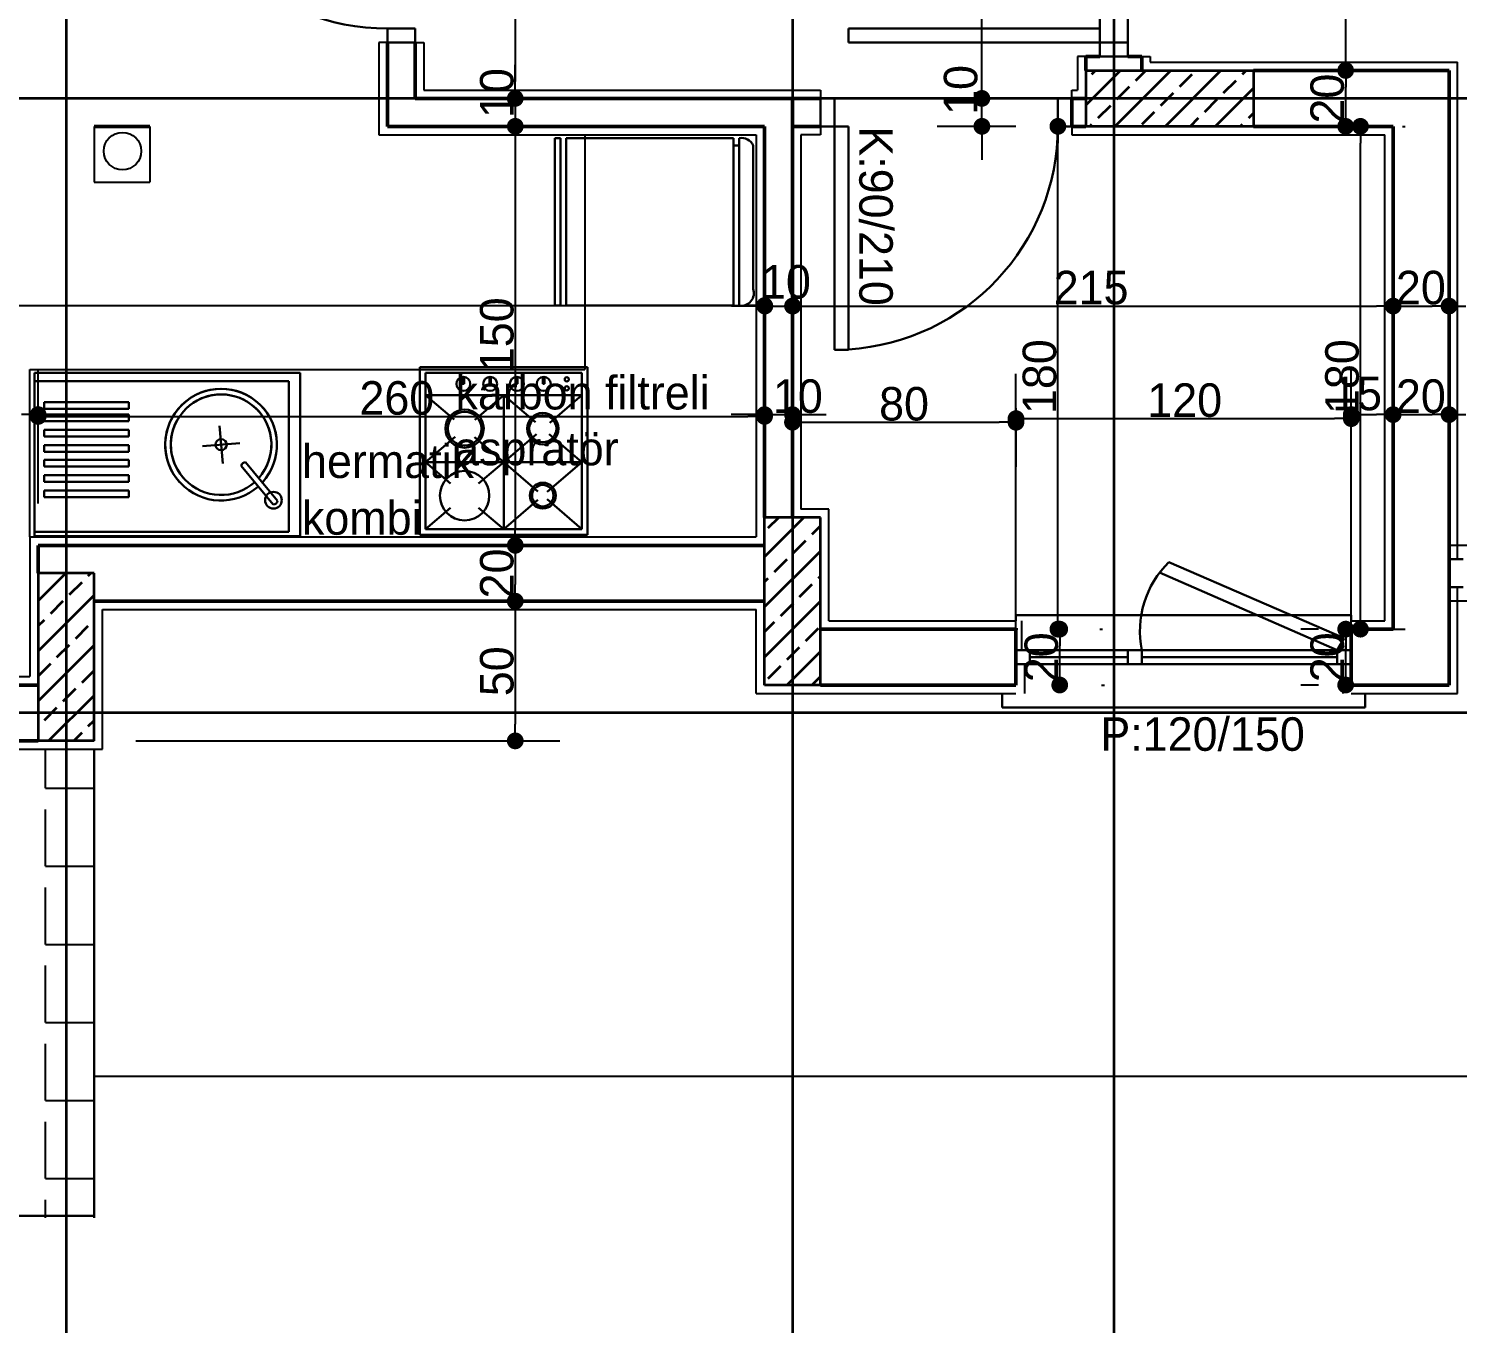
# Model space of a CAD drawing. Header units: millimetres. Extents: x 9537.41 to 9541.95, y -1431.78 to -1431.38.
# Drawn here: x 9537.6156 to 9537.7179, y -1431.6184 to -1431.5257 of the extents above; entities that cross this region are included whole.
import ezdxf

# ---------------------------------------------------------------- set-up
doc = ezdxf.new("R2010")
doc.units = ezdxf.units.MM
doc.linetypes.add('ACAD_ISO03W100', pattern=[30, 12, -18])
doc.linetypes.add('ACAD_ISO06W100', pattern=[36, 24, -3, 0, -3, 0, -3, 0, -3])
for name, color, linetype, lineweight in [('aks', 6, 'Continuous', 35), ('BACA', 24, 'Continuous', 25), ('balkon', 173, 'Continuous', 30), ('duvar', 214, 'Continuous', 50), ('kapı-pencere', 140, 'Continuous', 30), ('karo', 206, 'Continuous', 25), ('kolon', 6, 'Continuous', 35), ('lvb.mut.', 203, 'Continuous', 30), ('sıva', 203, 'Continuous', 25), ('yazı', 161, 'Continuous', 35), ('ölçü', 4, 'Continuous', 25)]:
    doc.layers.add(name, color=color, linetype=linetype, lineweight=lineweight)

msp = doc.modelspace()

# ---------------------------------------------------------------- linework, layer by layer
at = {"color": 0, "linetype": 'ByBlock', "lineweight": -2}
for p, q in [((9537.709868064087, -1431.528089333453), (9537.709868064087, -1431.527489333453)), ((9537.709868064087, -1431.529289333453), (9537.709868064087, -1431.529889333453)), ((9537.650422288953, -1431.530089333453), (9537.650422288953, -1431.529489333453)), ((9537.650422288953, -1431.530089333453), (9537.650422288953, -1431.529489333453)), ((9537.683828428067, -1431.530089333453), (9537.683828428067, -1431.529489333453)), ((9537.683828428067, -1431.530089333453), (9537.683828428067, -1431.529489333453)), ((9537.709868064087, -1431.532089333453), (9537.709868064087, -1431.531489333453)), ((9537.650422288953, -1431.533289333453), (9537.650422288953, -1431.533889333453)), ((9537.650422288953, -1431.533289333453), (9537.650422288953, -1431.533889333453)), ((9537.683828428067, -1431.533289333453), (9537.683828428067, -1431.533889333453)), ((9537.689268064085, -1431.533289333453), (9537.689268064085, -1431.533889333453)), ((9537.710926739554, -1431.533289333453), (9537.710926739554, -1431.533889333453)), ((9537.667668064085, -1431.545523690893), (9537.667068064085, -1431.545523690893)), ((9537.667690657661, -1431.54555711582), (9537.667090657662, -1431.54555711582)), ((9537.670868064086, -1431.54555711582), (9537.671468064085, -1431.54555711582)), ((9537.670890657662, -1431.54555711582), (9537.671490657662, -1431.54555711582)), ((9537.712668064085, -1431.54555711582), (9537.712068064086, -1431.54555711582)), ((9537.713868064086, -1431.54555711582), (9537.714468064085, -1431.54555711582)), ((9537.716668064086, -1431.54555711582), (9537.716068064086, -1431.54555711582)), ((9537.717868064086, -1431.54555711582), (9537.718468064086, -1431.54555711582)), ((9537.615668064085, -1431.553330214699), (9537.615068064086, -1431.553330214699)), ((9537.616868064086, -1431.553459548943), (9537.617468064085, -1431.553459548943)), ((9537.667668064085, -1431.553330214699), (9537.667068064085, -1431.553330214699)), ((9537.667668064085, -1431.553459548943), (9537.667068064085, -1431.553459548943)), ((9537.670868064086, -1431.553330214699), (9537.671468064085, -1431.553330214699)), ((9537.670868064086, -1431.553877684613), (9537.671468064085, -1431.553877684613)), ((9537.685668064085, -1431.553877684613), (9537.685068064085, -1431.553877684613)), ((9537.686868064086, -1431.553615998917), (9537.687468064085, -1431.553615998917)), ((9537.709668064086, -1431.553615998917), (9537.709068064085, -1431.553615998917)), ((9537.710868064085, -1431.553330214699), (9537.711468064086, -1431.553330214699)), ((9537.712668064085, -1431.553330214699), (9537.712068064086, -1431.553330214699)), ((9537.713868064086, -1431.553330214699), (9537.714468064085, -1431.553330214699)), ((9537.716668064086, -1431.553330214699), (9537.716068064086, -1431.553330214699)), ((9537.717868064086, -1431.553330214699), (9537.718468064086, -1431.553330214699)), ((9537.650422288953, -1431.562089333453), (9537.650422288953, -1431.561489333453)), ((9537.650422288953, -1431.563289333453), (9537.650422288953, -1431.563889333453)), ((9537.650422288953, -1431.566089333453), (9537.650422288953, -1431.565489333453)), ((9537.650422288953, -1431.567289333453), (9537.650422288953, -1431.567889333453)), ((9537.689268064085, -1431.568089333453), (9537.689268064085, -1431.567489333453)), ((9537.710926739554, -1431.568089333453), (9537.710926739554, -1431.567489333453)), ((9537.68939941725, -1431.569289333453), (9537.68939941725, -1431.569889333453)), ((9537.709868064087, -1431.569289333453), (9537.709868064087, -1431.569889333453)), ((9537.68939941725, -1431.572089333453), (9537.68939941725, -1431.571489333453)), ((9537.709868064087, -1431.572089333453), (9537.709868064087, -1431.571489333453)), ((9537.650422288953, -1431.576089333453), (9537.650422288953, -1431.575489333453))]:
    msp.add_line(p, q, dxfattribs=at)
at = {"color": 0, "linetype": 'ByBlock', "const_width": 0.0006000000000000001}
for points in [[(9537.709868064087, -1431.528989333453, 1), (9537.709868064087, -1431.528389333453, 1)], [(9537.709868064087, -1431.528389333453, 1), (9537.709868064087, -1431.528989333453, 1)], [(9537.650422288953, -1431.530389333453, 1), (9537.650422288953, -1431.530989333453, 1)], [(9537.650422288953, -1431.530389333453, 1), (9537.650422288953, -1431.530989333453, 1)], [(9537.683828428067, -1431.530389333453, 1), (9537.683828428067, -1431.530989333453, 1)], [(9537.683828428067, -1431.530389333453, 1), (9537.683828428067, -1431.530989333453, 1)], [(9537.650422288953, -1431.532989333453, 1), (9537.650422288953, -1431.532389333453, 1)], [(9537.650422288953, -1431.532989333453, 1), (9537.650422288953, -1431.532389333453, 1)], [(9537.683828428067, -1431.532989333453, 1), (9537.683828428067, -1431.532389333453, 1)], [(9537.689268064085, -1431.532989333453, 1), (9537.689268064085, -1431.532389333453, 1)], [(9537.709868064087, -1431.532389333453, 1), (9537.709868064087, -1431.532989333453, 1)], [(9537.710926739554, -1431.532989333453, 1), (9537.710926739554, -1431.532389333453, 1)], [(9537.667968064086, -1431.545523690893, 1), (9537.668568064086, -1431.545523690893, 1)], [(9537.667990657661, -1431.54555711582, 1), (9537.668590657662, -1431.54555711582, 1)], [(9537.670568064086, -1431.54555711582, 1), (9537.669968064085, -1431.54555711582, 1)], [(9537.670590657663, -1431.54555711582, 1), (9537.669990657661, -1431.54555711582, 1)], [(9537.712968064086, -1431.54555711582, 1), (9537.713568064086, -1431.54555711582, 1)], [(9537.713568064086, -1431.54555711582, 1), (9537.712968064086, -1431.54555711582, 1)], [(9537.716968064085, -1431.54555711582, 1), (9537.717568064085, -1431.54555711582, 1)], [(9537.717568064085, -1431.54555711582, 1), (9537.716968064085, -1431.54555711582, 1)], [(9537.615968064085, -1431.553330214699, 1), (9537.616568064086, -1431.553330214699, 1)], [(9537.616568064086, -1431.553459548943, 1), (9537.615968064085, -1431.553459548943, 1)], [(9537.667968064086, -1431.553330214699, 1), (9537.668568064086, -1431.553330214699, 1)], [(9537.667968064086, -1431.553459548943, 1), (9537.668568064086, -1431.553459548943, 1)], [(9537.670568064086, -1431.553330214699, 1), (9537.669968064085, -1431.553330214699, 1)], [(9537.710568064085, -1431.553330214699, 1), (9537.709968064086, -1431.553330214699, 1)], [(9537.712968064086, -1431.553330214699, 1), (9537.713568064086, -1431.553330214699, 1)], [(9537.713568064086, -1431.553330214699, 1), (9537.712968064086, -1431.553330214699, 1)], [(9537.716968064085, -1431.553330214699, 1), (9537.717568064085, -1431.553330214699, 1)], [(9537.717568064085, -1431.553330214699, 1), (9537.716968064085, -1431.553330214699, 1)], [(9537.670568064086, -1431.553877684613, 1), (9537.669968064085, -1431.553877684613, 1)], [(9537.686568064086, -1431.553615998917, 1), (9537.685968064086, -1431.553615998917, 1)], [(9537.685968064086, -1431.553877684613, 1), (9537.686568064086, -1431.553877684613, 1)], [(9537.709968064086, -1431.553615998917, 1), (9537.710568064085, -1431.553615998917, 1)], [(9537.650422288953, -1431.562389333453, 1), (9537.650422288953, -1431.562989333453, 1)], [(9537.650422288953, -1431.562989333453, 1), (9537.650422288953, -1431.562389333453, 1)], [(9537.650422288953, -1431.566389333453, 1), (9537.650422288953, -1431.566989333453, 1)], [(9537.650422288953, -1431.566989333453, 1), (9537.650422288953, -1431.566389333453, 1)], [(9537.689268064085, -1431.568389333453, 1), (9537.689268064085, -1431.568989333453, 1)], [(9537.68939941725, -1431.568989333453, 1), (9537.68939941725, -1431.568389333453, 1)], [(9537.709868064087, -1431.568989333453, 1), (9537.709868064087, -1431.568389333453, 1)], [(9537.710926739554, -1431.568389333453, 1), (9537.710926739554, -1431.568989333453, 1)], [(9537.68939941725, -1431.572389333453, 1), (9537.68939941725, -1431.572989333453, 1)], [(9537.709868064087, -1431.572389333453, 1), (9537.709868064087, -1431.572989333453, 1)], [(9537.650422288953, -1431.576389333453, 1), (9537.650422288953, -1431.576989333453, 1)]]:
    msp.add_lwpolyline(points, format="xyb", close=True, dxfattribs=at)
at = {"layer": 'aks', "linetype": 'ACAD_ISO06W100'}
for p, q in [((9537.618268064085, -1431.406689333453), (9537.618268064085, -1431.684689333453)), ((9537.670268064086, -1431.406689333453), (9537.670268064086, -1431.684689333453)), ((9537.693268064086, -1431.406689333453), (9537.693268064086, -1431.684689333453)), ((9538.018268064086, -1431.530689333453), (9537.446268064086, -1431.530689333453)), ((9538.018268064086, -1431.574689333453), (9537.446268064086, -1431.574689333453))]:
    msp.add_line(p, q, dxfattribs=at)
at = {"layer": 'BACA'}
for p, q in [((9537.620268064085, -1431.532689333453), (9537.620268064085, -1431.536689333453)), ((9537.624268064086, -1431.532689333453), (9537.624268064086, -1431.536689333453)), ((9537.620268064085, -1431.536689333453), (9537.624268064086, -1431.536689333453))]:
    msp.add_line(p, q, dxfattribs=at)
msp.add_circle((9537.622306265248, -1431.534462580343), 0.001343228472585906, dxfattribs=at)
at = {"layer": 'balkon'}
for p, q in [((9537.620268064085, -1431.577289333453), (9537.620268064085, -1431.610835891957)), ((9537.620268064085, -1431.610689891957), (9537.561668064085, -1431.610689891957))]:
    msp.add_line(p, q, dxfattribs=at)
at = {"layer": 'duvar'}
for p, q in [((9537.641268064086, -1431.526689333453), (9537.641268064086, -1431.532689333453)), ((9537.643268064086, -1431.526689333453), (9537.643268064086, -1431.530689333453)), ((9537.692268064086, -1431.527689333453), (9537.691268064085, -1431.527689333453)), ((9537.691268064085, -1431.527689333453), (9537.691268064085, -1431.528689333453)), ((9537.694268064086, -1431.527689333453), (9537.695268064086, -1431.527689333453)), ((9537.695268064086, -1431.527689333453), (9537.695268064086, -1431.528689333453)), ((9537.703268064086, -1431.528689333453), (9537.717268064085, -1431.528689333453)), ((9537.717268064085, -1431.566689333453), (9537.717268064085, -1431.528689333453)), ((9537.643268064086, -1431.530689333453), (9537.672268064085, -1431.530689333453)), ((9537.670268064086, -1431.530689333453), (9537.670268064086, -1431.560689333453)), ((9537.690268064085, -1431.530689333453), (9537.691268064085, -1431.530689333453)), ((9537.690268064085, -1431.532689333453), (9537.690268064085, -1431.530689333453)), ((9537.620268064085, -1431.532689333453), (9537.624268064086, -1431.532689333453)), ((9537.641268064086, -1431.532689333453), (9537.668268064086, -1431.532689333453)), ((9537.668268064086, -1431.532689333453), (9537.668268064086, -1431.560689333453)), ((9537.672268064085, -1431.532689333453), (9537.670268064086, -1431.532689333453)), ((9537.690268064085, -1431.532689333453), (9537.691268064085, -1431.532689333453)), ((9537.703268064086, -1431.532689333453), (9537.713268064086, -1431.532689333453)), ((9537.713268064086, -1431.568689333453), (9537.713268064086, -1431.532689333453)), ((9537.616268064086, -1431.562689333453), (9537.668268064086, -1431.562689333453)), ((9537.616268064086, -1431.564689333453), (9537.616268064086, -1431.562689333453)), ((9537.620268064085, -1431.566689333453), (9537.668268064086, -1431.566689333453)), ((9537.717268064085, -1431.572689333453), (9537.717268064085, -1431.566689333453)), ((9537.672268064085, -1431.568689333453), (9537.686268064086, -1431.568689333453)), ((9537.686268064086, -1431.568689333453), (9537.686268064086, -1431.572689333453)), ((9537.710268064086, -1431.568689333453), (9537.713268064086, -1431.568689333453)), ((9537.710268064086, -1431.568689333453), (9537.710268064086, -1431.572689333453)), ((9537.605268064086, -1431.572689333453), (9537.616268064086, -1431.572689333453)), ((9537.672268064085, -1431.572689333453), (9537.686268064086, -1431.572689333453)), ((9537.710268064086, -1431.572689333453), (9537.717268064085, -1431.572689333453)), ((9537.605268064086, -1431.576689333453), (9537.616268064086, -1431.576689333453))]:
    msp.add_line(p, q, dxfattribs=at)
at = {"layer": 'kapı-pencere'}
for p, q in [((9537.692268064086, -1431.508689333453), (9537.692268064086, -1431.525689333453)), ((9537.694268064086, -1431.526689333453), (9537.694268064086, -1431.508689333453)), ((9537.641268064086, -1431.525689333453), (9537.643268064086, -1431.525689333453)), ((9537.641268064086, -1431.526689333453), (9537.641268064086, -1431.525689333453)), ((9537.643268064086, -1431.525689333453), (9537.643268064086, -1431.526689333453)), ((9537.692268064086, -1431.525689333453), (9537.674268064085, -1431.525689333453)), ((9537.674268064085, -1431.525689333453), (9537.674268064085, -1431.526689333453)), ((9537.692268064086, -1431.526689333453), (9537.692268064086, -1431.525689333453)), ((9537.643268064086, -1431.526689333453), (9537.641268064086, -1431.526689333453)), ((9537.674268064085, -1431.526689333453), (9537.692268064086, -1431.526689333453)), ((9537.694268064086, -1431.526689333453), (9537.692268064086, -1431.526689333453)), ((9537.692268064086, -1431.526689333453), (9537.692268064086, -1431.527689333453)), ((9537.694268064086, -1431.527689333453), (9537.694268064086, -1431.526689333453)), ((9537.692268064086, -1431.527689333453), (9537.694268064086, -1431.527689333453)), ((9537.672268064085, -1431.530689333453), (9537.673268064085, -1431.530689333453)), ((9537.672268064085, -1431.532689333453), (9537.672268064085, -1431.530689333453)), ((9537.673268064085, -1431.530689333453), (9537.673268064085, -1431.532689333453)), ((9537.689268064085, -1431.530689333453), (9537.690268064085, -1431.530689333453)), ((9537.689268064085, -1431.532689333453), (9537.689268064085, -1431.530689333453)), ((9537.690268064085, -1431.530689333453), (9537.690268064085, -1431.532689333453)), ((9537.673268064085, -1431.532689333453), (9537.672268064085, -1431.532689333453)), ((9537.673268064085, -1431.532689333453), (9537.674268064085, -1431.532689333453)), ((9537.673268064085, -1431.548689333453), (9537.673268064085, -1431.532689333453)), ((9537.674268064085, -1431.532689333453), (9537.674268064085, -1431.548689333453)), ((9537.690268064085, -1431.532689333453), (9537.689268064085, -1431.532689333453)), ((9537.674268064085, -1431.548689333453), (9537.673268064085, -1431.548689333453)), ((9537.697215018134, -1431.563890211213), (9537.709768064085, -1431.569323308049)), ((9537.718268064085, -1431.563689333453), (9537.717268064085, -1431.563689333453)), ((9537.717268064085, -1431.563689333453), (9537.717268064085, -1431.565689333453)), ((9537.709268064085, -1431.570189333453), (9537.696549826576, -1431.564644775074)), ((9537.717268064085, -1431.565689333453), (9537.718268064085, -1431.565689333453)), ((9537.710268064086, -1431.567689333453), (9537.686268064086, -1431.567689333453)), ((9537.686268064086, -1431.568089333453), (9537.686268064086, -1431.567689333453)), ((9537.710268064086, -1431.568089333453), (9537.710268064086, -1431.567689333453)), ((9537.709768064085, -1431.569323308049), (9537.709268064085, -1431.570189333453)), ((9537.686268064086, -1431.570189333453), (9537.694268064086, -1431.570189333453)), ((9537.687268064086, -1431.570189333453), (9537.686268064086, -1431.570189333453)), ((9537.686268064086, -1431.570189333453), (9537.686268064086, -1431.571189333453)), ((9537.687268064086, -1431.571189333453), (9537.687268064086, -1431.570189333453)), ((9537.695268064086, -1431.570189333453), (9537.694268064086, -1431.570189333453)), ((9537.694268064086, -1431.570189333453), (9537.694268064086, -1431.571189333453)), ((9537.695268064086, -1431.570189333453), (9537.709268064085, -1431.570189333453)), ((9537.695268064086, -1431.571189333453), (9537.695268064086, -1431.570189333453)), ((9537.710268064086, -1431.570189333453), (9537.709268064085, -1431.570189333453)), ((9537.709268064085, -1431.570189333453), (9537.709268064085, -1431.571189333453)), ((9537.710268064086, -1431.571189333453), (9537.710268064086, -1431.570189333453)), ((9537.694268064086, -1431.571189333453), (9537.686268064086, -1431.571189333453)), ((9537.686268064086, -1431.571189333453), (9537.687268064086, -1431.571189333453)), ((9537.687268064086, -1431.570689333453), (9537.694268064086, -1431.570689333453)), ((9537.694268064086, -1431.571189333453), (9537.695268064086, -1431.571189333453)), ((9537.695268064086, -1431.570689333453), (9537.709268064085, -1431.570689333453)), ((9537.709268064085, -1431.571189333453), (9537.695268064086, -1431.571189333453)), ((9537.709268064085, -1431.571189333453), (9537.710268064086, -1431.571189333453)), ((9537.685268064086, -1431.573289333453), (9537.685268064086, -1431.574289333453)), ((9537.711268064086, -1431.573289333453), (9537.711268064086, -1431.574289333453)), ((9537.711268064086, -1431.574289333453), (9537.685268064086, -1431.574289333453))]:
    msp.add_line(p, q, dxfattribs=at)
for centre, radius, start, end in [((9537.641268064086, -1431.509689333453), 0.016, 183.5833216825431, 270), ((9537.673268064085, -1431.532689333453), 0.016, 273.5833218694321, 0), ((9537.702071065836, -1431.568841581591), 0.006935219384332405, 134.4431344093183, 191.2058450894963)]:
    msp.add_arc(centre, radius, start, end, dxfattribs=at)
at = {"layer": 'karo'}
for p, q in [((9537.616793663508, -1431.580082876783), (9537.616793663508, -1431.577289333453)), ((9537.616793663508, -1431.580082876783), (9537.618268064085, -1431.580082876783)), ((9537.618268064085, -1431.580082876783), (9537.620268064085, -1431.580082876783)), ((9537.616793663508, -1431.585670876783), (9537.616793663508, -1431.581606876783)), ((9537.616793663508, -1431.585670876783), (9537.618268064085, -1431.585670876783)), ((9537.618268064085, -1431.585670876783), (9537.620268064085, -1431.585670876783)), ((9537.616793663508, -1431.591258876783), (9537.616793663508, -1431.587194876783)), ((9537.616793663508, -1431.591258876783), (9537.618268064085, -1431.591258876783)), ((9537.618268064085, -1431.591258876783), (9537.620268064085, -1431.591258876783)), ((9537.616793663508, -1431.596846876783), (9537.616793663508, -1431.592782876783)), ((9537.616793663508, -1431.596846876783), (9537.618268064085, -1431.596846876783)), ((9537.618268064085, -1431.596846876783), (9537.620268064085, -1431.596846876783)), ((9537.616793663508, -1431.602434876783), (9537.616793663508, -1431.598370876783)), ((9537.616793663508, -1431.602434876783), (9537.618268064085, -1431.602434876783)), ((9537.618268064085, -1431.602434876783), (9537.620268064085, -1431.602434876783)), ((9537.616793663508, -1431.608022876783), (9537.616793663508, -1431.603958876783)), ((9537.616793663508, -1431.608022876783), (9537.618268064085, -1431.608022876783)), ((9537.618268064085, -1431.608022876783), (9537.620268064085, -1431.608022876783)), ((9537.616793663508, -1431.610827202486), (9537.616793663508, -1431.609546876783))]:
    msp.add_line(p, q, dxfattribs=at)
at = {"layer": 'kolon'}
for p, q in [((9537.691268064085, -1431.528689333453), (9537.703268064086, -1431.528689333453)), ((9537.691268064085, -1431.528689333453), (9537.691268064085, -1431.532689333453)), ((9537.691268064085, -1431.531176033488), (9537.693754764121, -1431.528689333453)), ((9537.691700743584, -1431.528947302766), (9537.691958712896, -1431.528689333453)), ((9537.693346866568, -1431.532689333453), (9537.69734686657, -1431.528689333453)), ((9537.694843833226, -1431.529396315572), (9537.695550815344, -1431.528689333453)), ((9537.696938969018, -1431.532689333453), (9537.700938969017, -1431.528689333453)), ((9537.697986922869, -1431.529845328378), (9537.69888494848, -1431.528947302766)), ((9537.70113001251, -1431.530294341184), (9537.702028038124, -1431.529396315572)), ((9537.702477050929, -1431.528947302766), (9537.702735020242, -1431.528689333453)), ((9537.703268064086, -1431.528689333453), (9537.703268064086, -1431.532689333453)), ((9537.693496794807, -1431.53074335399), (9537.69439482042, -1431.529845328378)), ((9537.69663988445, -1431.531192366796), (9537.697537910062, -1431.530294341184)), ((9537.700531071467, -1431.532689333453), (9537.703268064086, -1431.529952340833)), ((9537.69214975639, -1431.532090392408), (9537.693047782002, -1431.531192366796)), ((9537.699782974092, -1431.531641379602), (9537.700680999706, -1431.53074335399)), ((9537.695292846032, -1431.532539405214), (9537.696190871644, -1431.531641379602)), ((9537.698735020242, -1431.532689333453), (9537.699333961287, -1431.532090392408)), ((9537.702926063736, -1431.532090392408), (9537.703268064086, -1431.531748392058)), ((9537.703268064086, -1431.532689333453), (9537.691268064085, -1431.532689333453)), ((9537.691550815345, -1431.532689333453), (9537.691700743584, -1431.532539405214)), ((9537.70232712269, -1431.532689333453), (9537.702477050929, -1431.532539405214)), ((9537.668268064086, -1431.572689333453), (9537.668268064086, -1431.560689333453)), ((9537.672268064085, -1431.560689333453), (9537.668268064086, -1431.560689333453)), ((9537.668268064086, -1431.563502476323), (9537.671081206956, -1431.560689333453)), ((9537.668535430861, -1431.561439058323), (9537.66928515573, -1431.560689333453)), ((9537.672268064085, -1431.572689333453), (9537.672268064085, -1431.560689333453)), ((9537.671678520504, -1431.561888071129), (9537.672268064085, -1431.561298527547)), ((9537.668268064086, -1431.567094578771), (9537.672268064085, -1431.563094578771)), ((9537.670331482086, -1431.563235109547), (9537.671229507698, -1431.562337083935)), ((9537.668984443668, -1431.564582147965), (9537.66988246928, -1431.563684122353)), ((9537.620268064085, -1431.564689333453), (9537.616268064086, -1431.564689333453)), ((9537.616268064086, -1431.564689333453), (9537.616268064086, -1431.576689333453)), ((9537.616268064086, -1431.566662906556), (9537.618241637188, -1431.564689333453)), ((9537.619858694616, -1431.56486832725), (9537.620037688412, -1431.564689333453)), ((9537.620268064085, -1431.576689333453), (9537.620268064085, -1431.564689333453)), ((9537.668268064086, -1431.565298527547), (9537.668535430861, -1431.565031160771)), ((9537.67212753331, -1431.565031160771), (9537.672268064085, -1431.564890629995)), ((9537.616268064086, -1431.570255009004), (9537.620268064085, -1431.566255009004)), ((9537.618511656197, -1431.566215365668), (9537.619409681809, -1431.565317340056)), ((9537.670780494891, -1431.56637819919), (9537.671678520504, -1431.565480173577)), ((9537.617164617779, -1431.567562404086), (9537.61806264339, -1431.566664378474)), ((9537.668268064086, -1431.57068668122), (9537.672268064085, -1431.56668668122)), ((9537.669433456473, -1431.567725237608), (9537.670331482086, -1431.566827211996)), ((9537.616268064086, -1431.56845895778), (9537.616715604972, -1431.568011416892)), ((9537.668268064086, -1431.568890629995), (9537.668984443668, -1431.568174250414)), ((9537.618960669004, -1431.569358455311), (9537.619858694616, -1431.568460429698)), ((9537.671229507698, -1431.569521288832), (9537.67212753331, -1431.56862326322)), ((9537.616268064086, -1431.573847111452), (9537.620268064085, -1431.569847111452)), ((9537.617613630586, -1431.570705493729), (9537.618511656197, -1431.569807468117)), ((9537.6698575143, -1431.572689333453), (9537.672268064085, -1431.570278783668)), ((9537.66988246928, -1431.57086832725), (9537.670780494891, -1431.569970301638)), ((9537.616268064086, -1431.572051060228), (9537.617164617779, -1431.571154506535)), ((9537.668535430861, -1431.572215365668), (9537.669433456473, -1431.571317340056)), ((9537.619409681809, -1431.572501544953), (9537.620268064085, -1431.571643162677)), ((9537.671678520504, -1431.572664378474), (9537.672268064085, -1431.572074834892)), ((9537.61806264339, -1431.573848583371), (9537.618960669004, -1431.572950557759)), ((9537.672268064085, -1431.572689333453), (9537.668268064086, -1431.572689333453)), ((9537.616715604972, -1431.575195621789), (9537.617613630586, -1431.574297596177)), ((9537.617017944533, -1431.576689333453), (9537.620268064085, -1431.573439213901)), ((9537.619858694616, -1431.575644634595), (9537.620268064085, -1431.575235265125)), ((9537.618813995758, -1431.576689333453), (9537.619409681809, -1431.576093647401)), ((9537.620268064085, -1431.576689333453), (9537.616268064086, -1431.576689333453))]:
    msp.add_line(p, q, dxfattribs=at)
at = {"layer": 'lvb.mut.'}
for p, q in [((9537.653256017631, -1431.545525971868), (9537.653256017631, -1431.533525971868)), ((9537.65365601763, -1431.533525971868), (9537.653256017631, -1431.533525971868)), ((9537.65365601763, -1431.545525971868), (9537.65365601763, -1431.533525971868)), ((9537.65405601763, -1431.533525971868), (9537.66605601763, -1431.533525971868)), ((9537.65405601763, -1431.545525971868), (9537.65405601763, -1431.533525971868)), ((9537.66605601763, -1431.545525971868), (9537.66605601763, -1431.533525971868)), ((9537.66645601763, -1431.545525971868), (9537.66645601763, -1431.533525971868)), ((9537.66645601763, -1431.534065290258), (9537.66605601763, -1431.534065290258)), ((9537.66745601763, -1431.544325953335), (9537.66745601763, -1431.534065290258)), ((9537.65365601763, -1431.545525971868), (9537.653256017631, -1431.545525971868)), ((9537.65405601763, -1431.545525971868), (9537.66605601763, -1431.545525971868)), ((9537.635020373507, -1431.550332478929), (9537.61601293481, -1431.550332478932)), ((9537.61601293481, -1431.562030550024), (9537.61601293481, -1431.550332478933)), ((9537.635020373507, -1431.550332478928), (9537.635020373507, -1431.562030550024)), ((9537.643595453073, -1431.561931545791), (9537.643595453073, -1431.549931545791)), ((9537.655595453072, -1431.549931545791), (9537.643595453073, -1431.549931545791)), ((9537.655195453073, -1431.550331545791), (9537.643995453072, -1431.550331545791)), ((9537.643995453072, -1431.551931545791), (9537.643995453072, -1431.550331545791)), ((9537.646652010182, -1431.550634451442), (9537.646652010182, -1431.551127142334)), ((9537.646759661617, -1431.551127142334), (9537.646759661617, -1431.550634451442)), ((9537.648569202374, -1431.550634451442), (9537.648569202374, -1431.551127142334)), ((9537.64867685381, -1431.551127142334), (9537.64867685381, -1431.550634451442)), ((9537.650486394568, -1431.550634451442), (9537.650486394568, -1431.551127142334)), ((9537.650594046003, -1431.551127142334), (9537.650594046003, -1431.550634451442)), ((9537.65240358676, -1431.550634451442), (9537.65240358676, -1431.551127142334)), ((9537.652511238197, -1431.551127142334), (9537.652511238197, -1431.550634451442)), ((9537.655195453073, -1431.551931545791), (9537.655195453073, -1431.550331545791)), ((9537.655595453072, -1431.561931545791), (9537.655595453072, -1431.549931545791)), ((9537.63422037351, -1431.550932478932), (9537.61601293481, -1431.550932478932)), ((9537.63422037351, -1431.550932478932), (9537.63422037351, -1431.561731215623)), ((9537.643995453072, -1431.561531545791), (9537.643995453072, -1431.551931545791)), ((9537.655195453073, -1431.551931545791), (9537.643995453072, -1431.551931545791)), ((9537.646040174757, -1431.553684164378), (9537.643995453072, -1431.551931545791)), ((9537.646652010182, -1431.551127142334), (9537.646759661617, -1431.551127142334)), ((9537.647537388304, -1431.553695601307), (9537.649595453073, -1431.551931545791)), ((9537.648569202374, -1431.551127142334), (9537.64867685381, -1431.551127142334)), ((9537.649595453073, -1431.561531545791), (9537.649595453073, -1431.551931545791)), ((9537.651869480154, -1431.553880711861), (9537.649595453073, -1431.551931545791)), ((9537.650486394568, -1431.551127142334), (9537.650594046003, -1431.551127142334)), ((9537.65240358676, -1431.551127142334), (9537.652511238197, -1431.551127142334)), ((9537.652890805168, -1431.553906958282), (9537.655195453073, -1431.551931545791)), ((9537.655195453073, -1431.561531545791), (9537.655195453073, -1431.551931545791)), ((9537.6167106518, -1431.552903248053), (9537.6167106518, -1431.552428303766)), ((9537.6167106518, -1431.552428303766), (9537.622752443318, -1431.552428303766)), ((9537.622752443318, -1431.552903248053), (9537.6167106518, -1431.552903248053)), ((9537.622752443318, -1431.552428303766), (9537.622752443318, -1431.552903248053)), ((9537.6167106518, -1431.5533151214), (9537.622752443318, -1431.5533151214)), ((9537.6167106518, -1431.553790065687), (9537.6167106518, -1431.5533151214)), ((9537.622752443318, -1431.553790065687), (9537.6167106518, -1431.553790065687)), ((9537.622752443318, -1431.5533151214), (9537.622752443318, -1431.553790065687)), ((9537.6167106518, -1431.554888031488), (9537.6167106518, -1431.554413087202)), ((9537.6167106518, -1431.554413087202), (9537.622752443318, -1431.554413087202)), ((9537.622752443318, -1431.554888031488), (9537.6167106518, -1431.554888031488)), ((9537.622752443318, -1431.554413087202), (9537.622752443318, -1431.554888031488)), ((9537.629481034388, -1431.556822366956), (9537.629250157352, -1431.5541438107)), ((9537.643995453072, -1431.556731545791), (9537.646120159014, -1431.55491036927)), ((9537.649595453073, -1431.556731545791), (9537.64750423444, -1431.554939072677)), ((9537.649595453073, -1431.556731545791), (9537.65193644126, -1431.554724984488)), ((9537.655195453073, -1431.556731545791), (9537.652857651337, -1431.554727715732)), ((9537.6167106518, -1431.555511053003), (9537.622752443318, -1431.555511053003)), ((9537.6167106518, -1431.55598599729), (9537.6167106518, -1431.555511053003)), ((9537.622752443318, -1431.55598599729), (9537.6167106518, -1431.55598599729)), ((9537.622752443318, -1431.555511053003), (9537.622752443318, -1431.55598599729)), ((9537.630704873993, -1431.555367650314), (9537.628026317745, -1431.555598527341)), ((9537.6167106518, -1431.557041734236), (9537.6167106518, -1431.556566789949)), ((9537.6167106518, -1431.556566789949), (9537.622752443318, -1431.556566789949)), ((9537.622752443318, -1431.557041734236), (9537.6167106518, -1431.557041734236)), ((9537.622752443318, -1431.556566789949), (9537.622752443318, -1431.557041734236)), ((9537.633097726208, -1431.559757722354), (9537.630810188122, -1431.556985262072)), ((9537.633406261424, -1431.55950315209), (9537.631118723319, -1431.55673069178)), ((9537.655195453073, -1431.556731545791), (9537.643995453072, -1431.556731545791)), ((9537.643995453072, -1431.556731545791), (9537.645788899037, -1431.55826878519)), ((9537.647802007108, -1431.55826878519), (9537.649595453073, -1431.556731545791)), ((9537.649595453073, -1431.556731545791), (9537.652042078633, -1431.558828653414)), ((9537.652713032738, -1431.55885933465), (9537.655195453073, -1431.556731545791)), ((9537.6167106518, -1431.557664755751), (9537.622752443318, -1431.557664755751)), ((9537.6167106518, -1431.558139700037), (9537.6167106518, -1431.557664755751)), ((9537.622752443318, -1431.557664755751), (9537.622752443318, -1431.558139700037)), ((9537.622752443318, -1431.558139700037), (9537.6167106518, -1431.558139700037)), ((9537.6167106518, -1431.559237665839), (9537.6167106518, -1431.558762721552)), ((9537.6167106518, -1431.558762721552), (9537.622752443318, -1431.558762721552)), ((9537.622752443318, -1431.558762721552), (9537.622752443318, -1431.559237665839)), ((9537.622752443318, -1431.559237665839), (9537.6167106518, -1431.559237665839)), ((9537.645788899037, -1431.559994306393), (9537.643995453072, -1431.561531545791)), ((9537.649595453073, -1431.561531545791), (9537.647802007108, -1431.559994306393)), ((9537.652034300741, -1431.559441104933), (9537.649595453073, -1431.561531545791)), ((9537.655195453073, -1431.561531545791), (9537.652697439533, -1431.559390391328)), ((9537.63422037351, -1431.561730458275), (9537.61601293481, -1431.56172749043)), ((9537.635020373507, -1431.562030550024), (9537.61601293481, -1431.562030550024)), ((9537.655595453072, -1431.561931545791), (9537.643595453073, -1431.561931545791)), ((9537.655195453073, -1431.561531545791), (9537.643995453072, -1431.561531545791))]:
    msp.add_line(p, q, dxfattribs=at)
for centre, radius in [((9537.6467058359, -1431.551131545791), 0.0005), ((9537.648623028092, -1431.551131545791), 0.0005), ((9537.650540220286, -1431.551131545791), 0.0005), ((9537.65245741248, -1431.551131545791), 0.0005), ((9537.654112351425, -1431.550803005309), 0.000150029226067818), ((9537.654112351425, -1431.551446231093), 0.000150029226067818), ((9537.646795453073, -1431.554331545791), 0.001367639966558454), ((9537.646795453073, -1431.554331545791), 0.001209807816322064), ((9537.652395453073, -1431.554331545791), 0.001125472116794845), ((9537.652395453073, -1431.554331545791), 0.0009676399665584541), ((9537.629365595869, -1431.555483088827), 0.0004), ((9537.629365595869, -1431.555483088827), 0.0004), ((9537.646795453073, -1431.559131545791), 0.001767639966558454), ((9537.633109684697, -1431.559457960798), 0.000600000000000073), ((9537.652395453073, -1431.559131545791), 0.0009254721167948446), ((9537.652395453073, -1431.559131545791), 0.0007676399665584541)]:
    msp.add_circle(centre, radius, dxfattribs=at)
for centre, radius, start, end in [((9537.666611171235, -1431.53443504259), 0.0009222159284512747, 23.63689293350804, 99.6855043513464), ((9537.666592519898, -1431.544623052503), 0.0009131791986211978, 261.4031916081919, 18.98653638898659), ((9537.629365595869, -1431.555483088827), 0.003999999999999731, 317.5482984198442, 311.7931239671883), ((9537.629365595869, -1431.555483088827), 0.004, 317.5482984198442, 221.9039192397452), ((9537.629365595869, -1431.555483088827), 0.003600000000000151, 318.446586807351, 312.0452021092137), ((9537.629365595869, -1431.555483088827), 0.0036, 318.446586807351, 221.0056309727063), ((9537.631106764838, -1431.557030453346), 0.0003000000000000002, 87.71549290921872, 171.3361228547996), ((9537.633109684708, -1431.559457960789), 0.0003000000000000002, 267.7154892592104, 351.3361191702113)]:
    msp.add_arc(centre, radius, start, end, dxfattribs=at)
at = {"layer": 'sıva'}
for p, q in [((9537.640668064087, -1431.526689333453), (9537.640668064087, -1431.533289333453)), ((9537.641268064086, -1431.526689333453), (9537.640668064087, -1431.526689333453)), ((9537.643268064086, -1431.526689333453), (9537.643868064086, -1431.526689333453)), ((9537.643868064086, -1431.526689333453), (9537.643868064086, -1431.530089333453)), ((9537.691268064085, -1431.527689333453), (9537.690668064086, -1431.527689333453)), ((9537.690668064086, -1431.527689333453), (9537.690668064086, -1431.530089333453)), ((9537.695268064086, -1431.527689333453), (9537.695868064086, -1431.527689333453)), ((9537.695868064086, -1431.527689333453), (9537.695868064086, -1431.528089333453)), ((9537.695868064086, -1431.527689333453), (9537.695868064086, -1431.528089333453)), ((9537.695868064086, -1431.528089333453), (9537.717868064086, -1431.528089333453)), ((9537.717868064086, -1431.563689333453), (9537.717868064086, -1431.528089333453)), ((9537.643868064086, -1431.530089333453), (9537.672268064085, -1431.530089333453)), ((9537.672268064085, -1431.530089333453), (9537.672268064085, -1431.530689333453)), ((9537.690268064085, -1431.530689333453), (9537.690268064085, -1431.530089333453)), ((9537.690268064085, -1431.530089333453), (9537.690668064086, -1431.530089333453)), ((9537.640668064087, -1431.533289333453), (9537.667668064085, -1431.533289333453)), ((9537.65539506145, -1431.533289333453), (9537.65539506145, -1431.550089333453)), ((9537.667668064085, -1431.533289333453), (9537.667668064085, -1431.562089333453)), ((9537.670868064086, -1431.533289333453), (9537.670868064086, -1431.560089333453)), ((9537.672268064085, -1431.533289333453), (9537.670868064086, -1431.533289333453)), ((9537.672268064085, -1431.532689333453), (9537.672268064085, -1431.533289333453)), ((9537.690268064085, -1431.532689333453), (9537.690268064085, -1431.533289333453)), ((9537.690268064085, -1431.533289333453), (9537.712668064085, -1431.533289333453)), ((9537.712668064085, -1431.568089333453), (9537.712668064085, -1431.533289333453)), ((9537.615668064085, -1431.550089333453), (9537.65539506145, -1431.550089333453)), ((9537.615668064085, -1431.562089333453), (9537.615668064085, -1431.550089333453)), ((9537.672868064086, -1431.560089333453), (9537.670868064086, -1431.560089333453)), ((9537.672868064086, -1431.568089333453), (9537.672868064086, -1431.560089333453)), ((9537.615668064085, -1431.562089333453), (9537.667668064085, -1431.562089333453)), ((9537.615668064085, -1431.562089333453), (9537.615668064085, -1431.572089333453)), ((9537.717868064086, -1431.573289333453), (9537.717868064086, -1431.565689333453)), ((9537.620868064087, -1431.567289333453), (9537.667668064085, -1431.567289333453)), ((9537.620868064087, -1431.577289333453), (9537.620868064087, -1431.567289333453)), ((9537.667668064085, -1431.573289333453), (9537.667668064085, -1431.567289333453)), ((9537.672868064086, -1431.568089333453), (9537.686268064086, -1431.568089333453)), ((9537.686668064085, -1431.568089333453), (9537.686668064085, -1431.570189333453)), ((9537.709868064087, -1431.568089333453), (9537.709868064087, -1431.570189333453)), ((9537.710268064086, -1431.568089333453), (9537.712668064085, -1431.568089333453)), ((9537.686868064086, -1431.571189333453), (9537.686868064086, -1431.573289333453)), ((9537.709668064086, -1431.571189333453), (9537.709668064086, -1431.573289333453)), ((9537.605268064086, -1431.572089333453), (9537.615668064085, -1431.572089333453)), ((9537.667668064085, -1431.573289333453), (9537.686268064086, -1431.573289333453)), ((9537.710268064086, -1431.573289333453), (9537.717868064086, -1431.573289333453)), ((9537.605268064086, -1431.577289333453), (9537.620868064087, -1431.577289333453))]:
    msp.add_line(p, q, dxfattribs=at)
at = {"layer": 'sıva', "linetype": 'ACAD_ISO03W100'}
msp.add_line((9537.620268064085, -1431.600689333453), (9537.844268064086, -1431.600689333453), dxfattribs=at)
at = {"layer": 'ölçü'}
for p, q in [((9537.650422288953, -1431.483889333453), (9537.650422288953, -1431.529489333453)), ((9537.683828428067, -1431.529489333453), (9537.683828428067, -1431.503889333453)), ((9537.709868064087, -1431.527489333453), (9537.709868064087, -1431.507889333453)), ((9537.650422288953, -1431.529489333453), (9537.650422288953, -1431.528289333453)), ((9537.683828428067, -1431.529489333453), (9537.683828428067, -1431.528289333453)), ((9537.706868064086, -1431.528689333453), (9537.706668064086, -1431.528689333453)), ((9537.707268064085, -1431.528689333453), (9537.706668064086, -1431.528689333453)), ((9537.709868064087, -1431.531489333453), (9537.709868064087, -1431.529889333453)), ((9537.647422288952, -1431.530689333453), (9537.647222288952, -1431.530689333453)), ((9537.647422288952, -1431.530689333453), (9537.647222288952, -1431.530689333453)), ((9537.650422288953, -1431.530689333453), (9537.650422288953, -1431.532689333453)), ((9537.686268064086, -1431.530689333453), (9537.680628428066, -1431.530689333453)), ((9537.686268064086, -1431.530689333453), (9537.680628428066, -1431.530689333453)), ((9537.683828428067, -1431.532689333453), (9537.683828428067, -1431.530689333453)), ((9537.647422288952, -1431.532689333453), (9537.647222288952, -1431.532689333453)), ((9537.647422288952, -1431.532689333453), (9537.647222288952, -1431.532689333453)), ((9537.686268064086, -1431.532689333453), (9537.680628428066, -1431.532689333453)), ((9537.692268064086, -1431.532689333453), (9537.692468064086, -1431.532689333453)), ((9537.712868064085, -1431.532689333453), (9537.713068064086, -1431.532689333453)), ((9537.713926739554, -1431.532689333453), (9537.714126739553, -1431.532689333453)), ((9537.650422288953, -1431.533889333453), (9537.650422288953, -1431.561489333453)), ((9537.650422288953, -1431.533889333453), (9537.650422288953, -1431.535089333453)), ((9537.683828428067, -1431.533889333453), (9537.683828428067, -1431.535089333453)), ((9537.689268064085, -1431.567489333453), (9537.689268064085, -1431.533889333453)), ((9537.710926739554, -1431.567489333453), (9537.710926739554, -1431.533889333453)), ((9537.668268064086, -1431.542523690893), (9537.668268064086, -1431.542323690893)), ((9537.668290657663, -1431.54255711582), (9537.668290657663, -1431.54235711582)), ((9537.670268064086, -1431.54285711582), (9537.670268064086, -1431.54235711582)), ((9537.670290657661, -1431.54285711582), (9537.670290657661, -1431.54235711582)), ((9537.559468064086, -1431.545523690893), (9537.667068064085, -1431.545523690893)), ((9537.667090657662, -1431.54555711582), (9537.665890657661, -1431.54555711582)), ((9537.668290657663, -1431.54555711582), (9537.670290657661, -1431.54555711582)), ((9537.671468064085, -1431.54555711582), (9537.712068064086, -1431.54555711582)), ((9537.671490657662, -1431.54555711582), (9537.672690657662, -1431.54555711582)), ((9537.714468064085, -1431.54555711582), (9537.716068064086, -1431.54555711582)), ((9537.713268064086, -1431.54855711582), (9537.713268064086, -1431.54875711582)), ((9537.713268064086, -1431.54855711582), (9537.713268064086, -1431.54875711582)), ((9537.717268064085, -1431.54855711582), (9537.717268064085, -1431.54875711582)), ((9537.717268064085, -1431.54855711582), (9537.717268064085, -1431.54875711582)), ((9537.616268064086, -1431.559689333453), (9537.616268064086, -1431.550130214699)), ((9537.616268064086, -1431.550459548944), (9537.616268064086, -1431.550259548944)), ((9537.668268064086, -1431.550330214699), (9537.668268064086, -1431.550130214699)), ((9537.668268064086, -1431.550459548944), (9537.668268064086, -1431.550259548944)), ((9537.686268064086, -1431.569975117671), (9537.686268064086, -1431.550415998917)), ((9537.710268064086, -1431.565689333453), (9537.710268064086, -1431.550130214699)), ((9537.710268064086, -1431.569975117671), (9537.710268064086, -1431.550415998917)), ((9537.686268064086, -1431.552877684613), (9537.686268064086, -1431.557077684613)), ((9537.617468064085, -1431.553459548943), (9537.667068064085, -1431.553459548943)), ((9537.667068064085, -1431.553330214699), (9537.665868064085, -1431.553330214699)), ((9537.668268064086, -1431.553330214699), (9537.670268064086, -1431.553330214699)), ((9537.671468064085, -1431.553330214699), (9537.672668064086, -1431.553330214699)), ((9537.671468064085, -1431.553877684613), (9537.685068064085, -1431.553877684613)), ((9537.687468064085, -1431.553615998917), (9537.709068064085, -1431.553615998917)), ((9537.711468064086, -1431.553330214699), (9537.712068064086, -1431.553330214699)), ((9537.714468064085, -1431.553330214699), (9537.716068064086, -1431.553330214699)), ((9537.670268064086, -1431.556330214699), (9537.670268064086, -1431.556530214699)), ((9537.670268064086, -1431.556877684613), (9537.670268064086, -1431.557077684613)), ((9537.713268064086, -1431.556330214699), (9537.713268064086, -1431.556530214699)), ((9537.713268064086, -1431.556330214699), (9537.713268064086, -1431.556530214699)), ((9537.717268064085, -1431.556330214699), (9537.717268064085, -1431.556530214699)), ((9537.717268064085, -1431.556330214699), (9537.717268064085, -1431.556530214699)), ((9537.647422288952, -1431.562689333453), (9537.647222288952, -1431.562689333453)), ((9537.647422288952, -1431.562689333453), (9537.647222288952, -1431.562689333453)), ((9537.720268064086, -1431.562689333453), (9537.717268064085, -1431.562689333453)), ((9537.650422288953, -1431.563889333453), (9537.650422288953, -1431.565489333453)), ((9537.647422288952, -1431.566689333453), (9537.647222288952, -1431.566689333453)), ((9537.647422288952, -1431.566689333453), (9537.647222288952, -1431.566689333453)), ((9537.720268064086, -1431.566689333453), (9537.717268064085, -1431.566689333453)), ((9537.650422288953, -1431.567889333453), (9537.650422288953, -1431.575489333453)), ((9537.686399417249, -1431.568689333453), (9537.686199417249, -1431.568689333453)), ((9537.692268064086, -1431.568689333453), (9537.692468064086, -1431.568689333453)), ((9537.707926739553, -1431.568689333453), (9537.706668064086, -1431.568689333453)), ((9537.712868064085, -1431.568689333453), (9537.714126739553, -1431.568689333453)), ((9537.68939941725, -1431.571489333453), (9537.68939941725, -1431.569889333453)), ((9537.709868064087, -1431.571489333453), (9537.709868064087, -1431.569889333453)), ((9537.692399417248, -1431.572689333453), (9537.692599417249, -1431.572689333453)), ((9537.707926739553, -1431.572689333453), (9537.706668064086, -1431.572689333453)), ((9537.623268064086, -1431.576689333453), (9537.653622288952, -1431.576689333453))]:
    msp.add_line(p, q, dxfattribs=at)

# ---------------------------------------------------------------- texts
at = {"layer": 'yazı'}
msp.add_text('K:90/210', height=0.002399999999999999, rotation=270, dxfattribs=at).set_placement((9537.675047861365, -1431.532689581961))
for s, p in [('karbon filtreli', (9537.646143917975, -1431.552960793894)), ('aspratör', (9537.646047018192, -1431.556960793894)), ('hermatik', (9537.63515986506, -1431.557867083407)), ('kombi', (9537.635152943647, -1431.561927645772)), ('P:120/150', (9537.692309038668, -1431.577400615608))]:
    msp.add_text(s, height=0.0024, dxfattribs=at).set_placement(p)
at = {"layer": 'ölçü'}
for s, p in [('10', (9537.650297288952, -1431.532089333453)), ('10', (9537.683500090086, -1431.531868757695)), ('20', (9537.709743064086, -1431.532489333453)), ('150', (9537.650297288952, -1431.550289333453)), ('180', (9537.689143064086, -1431.553289333453)), ('180', (9537.710801739553, -1431.553289333453)), ('20', (9537.650297288952, -1431.566489333453)), ('20', (9537.68927441725, -1431.572489333453)), ('20', (9537.709743064086, -1431.572489333453)), ('50', (9537.650297288952, -1431.573489333453))]:
    msp.add_text(s, height=0.0024, rotation=90, dxfattribs=at).set_placement(p)
for s, p in [('10', (9537.668015011235, -1431.545017603906)), ('215', (9537.688968064085, -1431.54543211582)), ('20', (9537.713468064087, -1431.54543211582)), ('260', (9537.639268064086, -1431.553334548943)), ('10', (9537.668868064085, -1431.553205214699)), ('15', (9537.708902090853, -1431.553017514213)), ('20', (9537.713468064087, -1431.553205214699)), ('80', (9537.676468064086, -1431.553752684613)), ('120', (9537.695668064085, -1431.553490998917))]:
    msp.add_text(s, height=0.0024, dxfattribs=at).set_placement(p)

doc.saveas('drawing.dxf')
